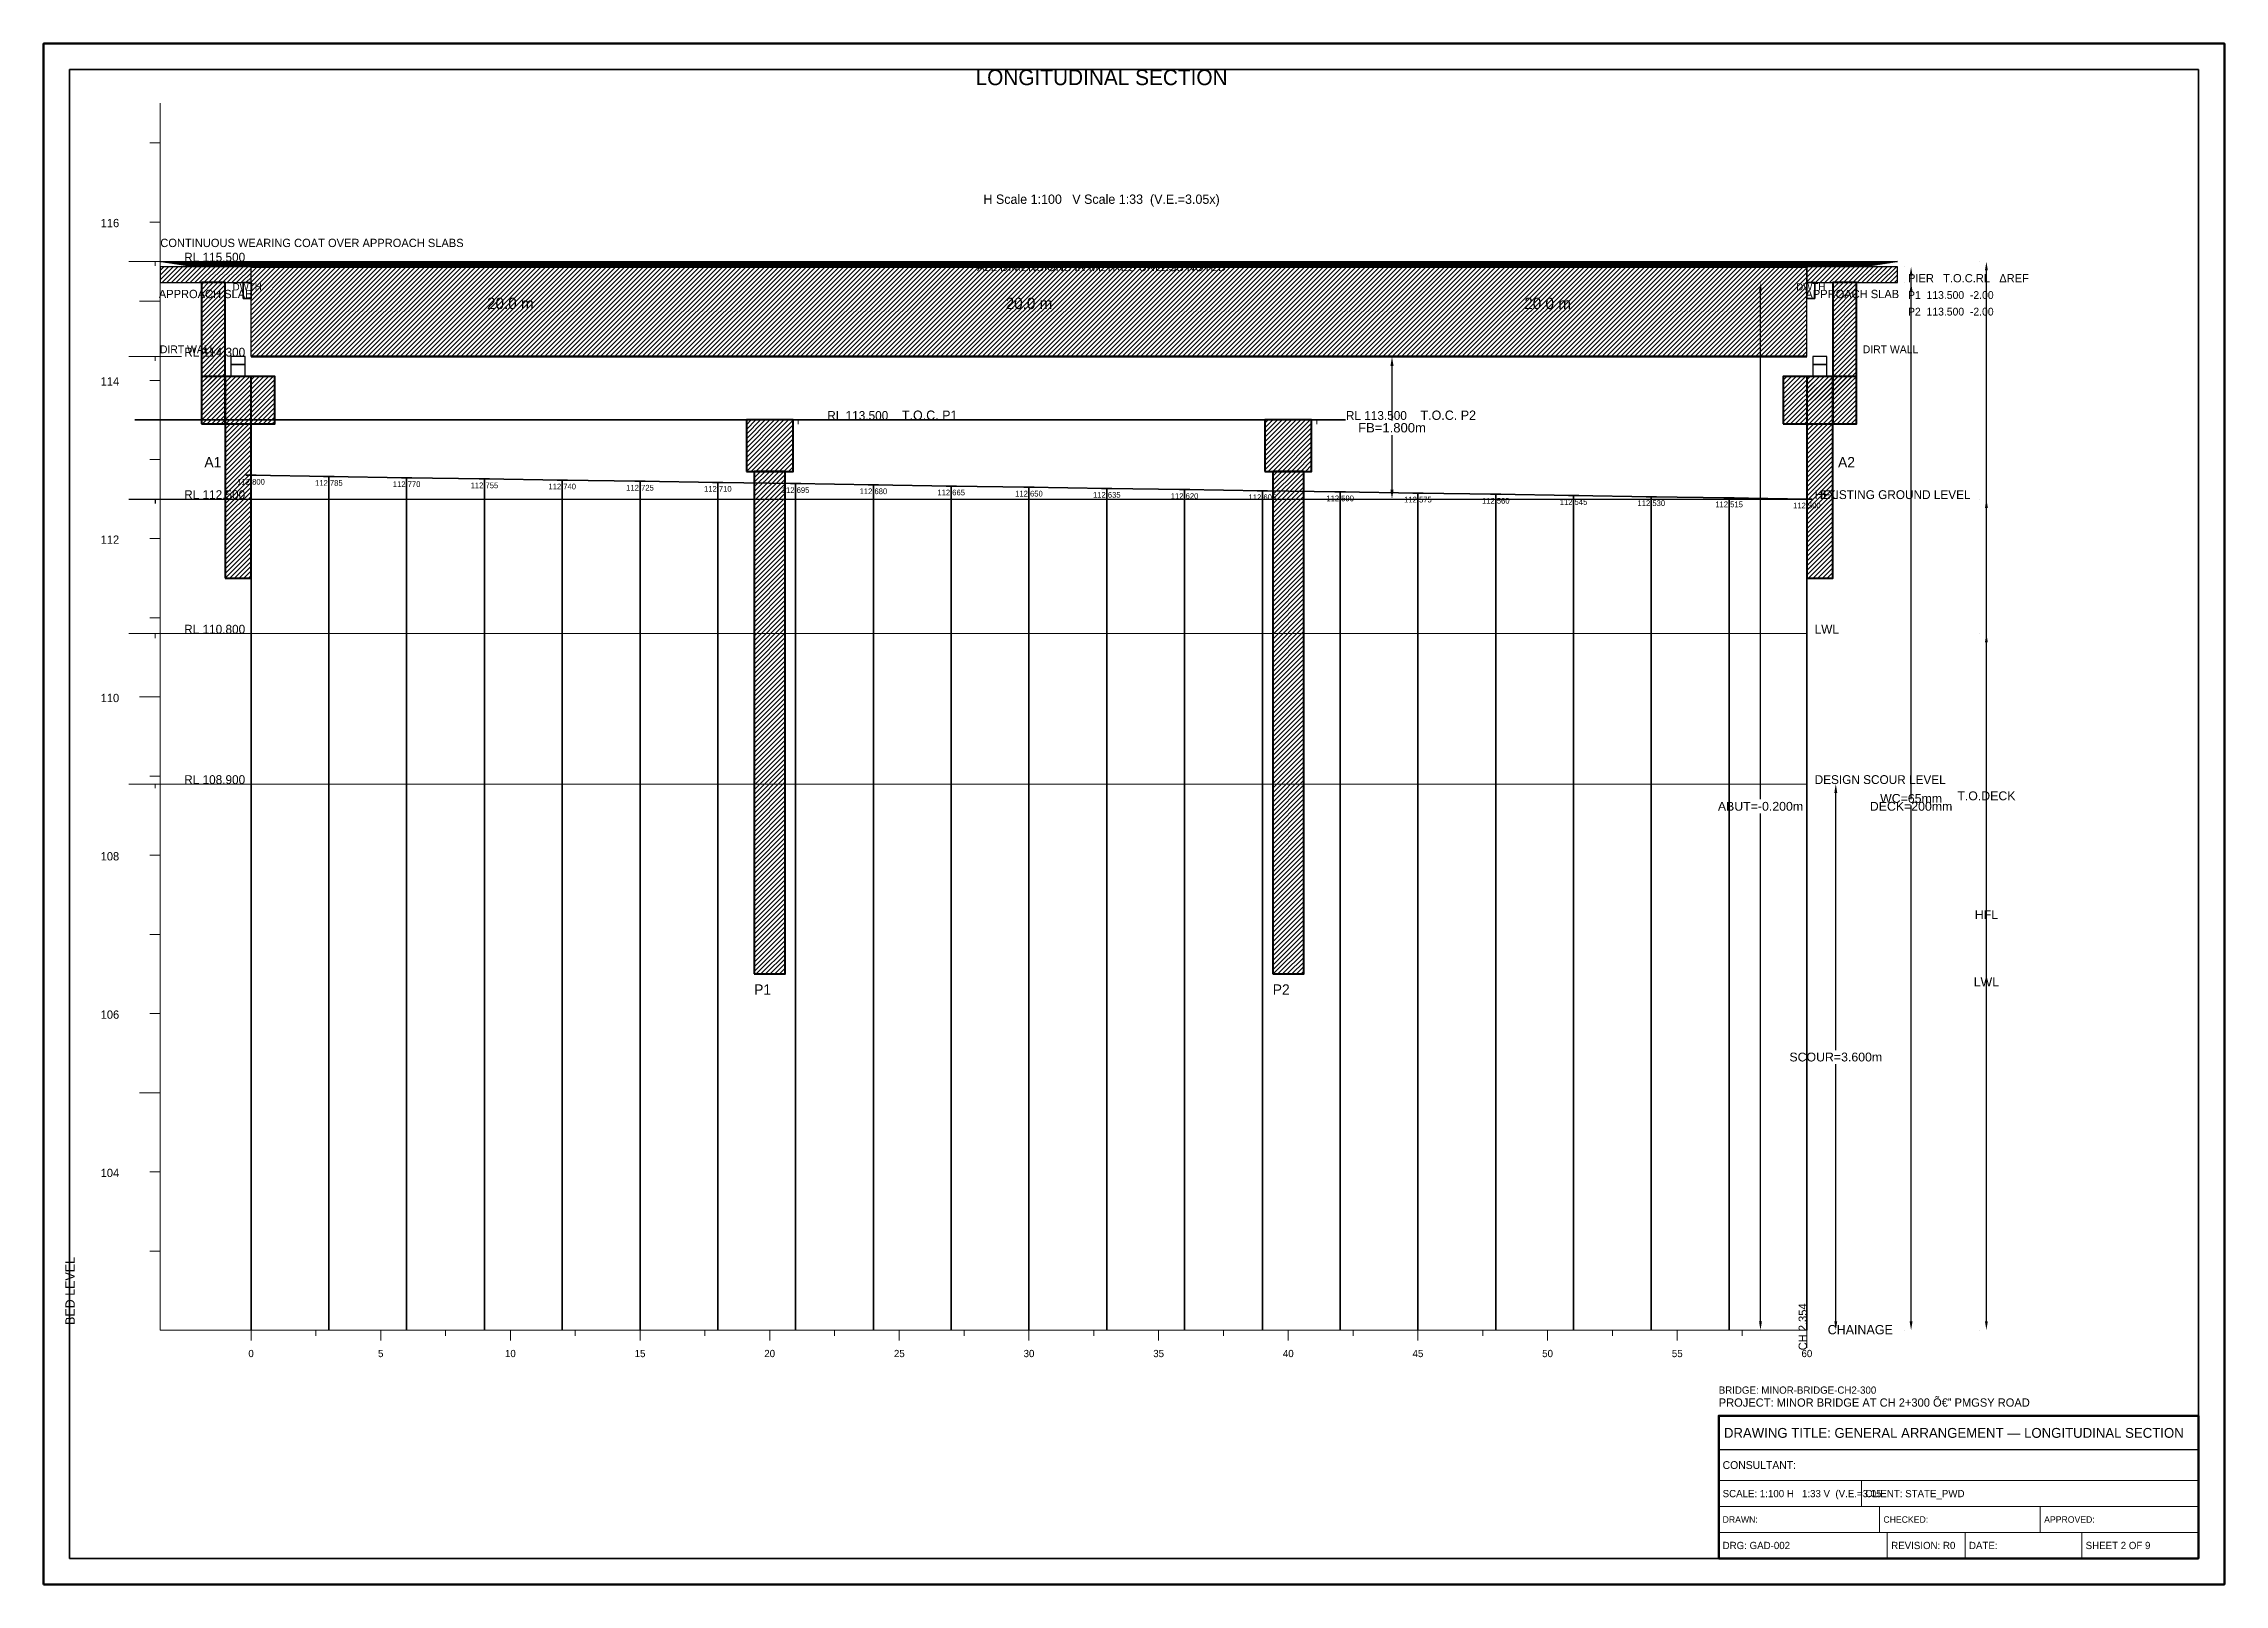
# Model space of a CAD drawing. Header units: metres. Extents: x 0 to 841, y 0 to 594.
import ezdxf
from ezdxf.enums import TextEntityAlignment as Align

# ---------------------------------------------------------------- set-up
doc = ezdxf.new("R2010")
doc.units = ezdxf.units.M
doc.linetypes.add('DASHED', pattern=[0.5, 0.375, -0.125])
doc.linetypes.add('DASHED2', pattern=[0.25, 0.1875, -0.0625])
for name, color, linetype, lineweight in [('ABUT-PROF', 4, 'Continuous', 50), ('BORDER-INNER', 7, 'Continuous', 35), ('BORDER-OUTER', 7, 'Continuous', 70), ('CIVIL-CHAINAGE', 7, 'Continuous', 18), ('CIVIL-GROUND', 3, 'Continuous', 35), ('CIVIL-HFL', 5, 'DASHED', 25), ('CIVIL-LWL', 4, 'DASHED', 18), ('CIVIL-ROAD', 7, 'Continuous', 25), ('CIVIL-SCOUR', 1, 'DASHED2', 18), ('DIM-CHAINAGE', 3, 'Continuous', 18), ('DIM-LEVEL', 3, 'Continuous', 18), ('DIM-LINEAR', 3, 'Continuous', 18), ('STRUC-HATCHING', 8, 'Continuous', 18), ('STRUC-SECTION', 2, 'Continuous', 35), ('SUB-ABUT', 3, 'Continuous', 35), ('SUB-BEARING', 5, 'Continuous', 25), ('SUB-DIRT-WALL', 3, 'Continuous', 35), ('SUB-PIER', 2, 'Continuous', 35), ('SUPER-DECK', 2, 'Continuous', 50), ('SUPER-WEARING', 8, 'Continuous', 25), ('TEXT-GENERAL', 7, 'Continuous', 18), ('TEXT-HEADER', 7, 'Continuous', 25), ('TEXT-LEVEL', 5, 'Continuous', 18), ('TEXT-SPEC', 7, 'Continuous', 13), ('TEXT-TITLE', 7, 'Continuous', 25), ('TITLEBLK-BOX', 7, 'Continuous', 50), ('TITLEBLK-TEXT', 7, 'Continuous', 18)]:
    doc.layers.add(name, color=color, linetype=linetype, lineweight=lineweight)
doc.styles.add('BRIDGE_STD', font='Arial.ttf')
doc.dimstyles.new('pmb100', dxfattribs={"dimtxt": 2.5, "dimasz": 0.9375, "dimexe": 2.5, "dimexo": 2.5, "dimtad": 0, "dimtih": 1, "dimdec": 0, "dimtxsty": 'BRIDGE_STD', "dimcen": 2.5, "dimazin": 3, "dimtfac": 1, "dimtmove": 0, "dimatfit": 3})

msp = doc.modelspace()

# ---------------------------------------------------------------- hatches: boundary and pattern name
at = {"layer": 'STRUC-HATCHING'}
h = msp.add_hatch(dxfattribs=at)
h.set_pattern_fill('ANSI31', scale=0.4)
h.paths.add_polyline_path([(45, 501.88), (80, 501.88), (80, 507.98), (45, 507.98)])
h = msp.add_hatch(dxfattribs=at)
h.set_pattern_fill('ANSI31', scale=0.4)
h.paths.add_polyline_path([(80, 473.35), (680, 473.35), (680, 507.98), (80, 507.98)])
h = msp.add_hatch(dxfattribs=at)
h.set_pattern_fill('ANSI31', scale=0.4)
h.paths.add_polyline_path([(680, 501.88), (715, 501.88), (715, 507.98), (680, 507.98)])
h = msp.add_hatch(dxfattribs=at)
h.set_pattern_fill('ANSI31', scale=0.4)
h.paths.add_polyline_path([(60.85, 447.41), (70, 447.41), (70, 501.88), (60.85, 501.88)])
h = msp.add_hatch(dxfattribs=at)
h.set_pattern_fill('ANSI31', scale=0.4)
h.paths.add_polyline_path([(690, 447.41), (699.15, 447.41), (699.15, 501.88), (690, 501.88)])
h = msp.add_hatch(dxfattribs=at)
h.set_pattern_fill('ANSI31', scale=0.4)
h.paths.add_polyline_path([(60.85, 447.41), (89.15, 447.41), (89.15, 465.72), (60.85, 465.72)])
h = msp.add_hatch(dxfattribs=at)
h.set_pattern_fill('ANSI31', scale=0.4)
h.paths.add_polyline_path([(70, 387.9), (80, 387.9), (80, 465.72), (70, 465.72)])
h = msp.add_hatch(dxfattribs=at)
h.set_pattern_fill('ANSI31', scale=0.4)
h.paths.add_polyline_path([(670.85, 447.41), (699.15, 447.41), (699.15, 465.72), (670.85, 465.72)])
h = msp.add_hatch(dxfattribs=at)
h.set_pattern_fill('ANSI31', scale=0.4)
h.paths.add_polyline_path([(680, 387.9), (690, 387.9), (690, 465.72), (680, 465.72)])
h = msp.add_hatch(dxfattribs=at)
h.set_pattern_fill('ANSI31', scale=0.4)
h.paths.add_polyline_path([(271, 429.1), (289, 429.1), (289, 448.94), (271, 448.94)])
h = msp.add_hatch(dxfattribs=at)
h.set_pattern_fill('ANSI31', scale=0.4)
h.paths.add_polyline_path([(471, 429.1), (489, 429.1), (489, 448.94), (471, 448.94)])
h = msp.add_hatch(dxfattribs=at)
h.set_pattern_fill('ANSI31', scale=0.4)
h.paths.add_polyline_path([(274, 235.32), (286, 235.32), (286, 429.1), (274, 429.1)])
h = msp.add_hatch(dxfattribs=at)
h.set_pattern_fill('ANSI31', scale=0.4)
h.paths.add_polyline_path([(474, 235.32), (486, 235.32), (486, 429.1), (474, 429.1)])
at = {"layer": 'SUPER-WEARING'}
h = msp.add_hatch(dxfattribs=at)
h.set_pattern_fill('SOLID')
h.paths.add_polyline_path([(45, 509.97), (715, 509.97), (702, 507.98), (58, 507.98)])

# ---------------------------------------------------------------- linework, layer by layer
at = {"layer": 'ABUT-PROF', "lineweight": 35}
for points in [[(77, 495.78), (80, 495.78), (80, 501.88), (77, 501.88), (77, 495.78)], [(680, 495.78), (683, 495.78), (683, 501.88), (680, 501.88), (680, 495.78)]]:
    msp.add_lwpolyline(points, dxfattribs=at)
at = {"layer": 'BORDER-INNER'}
msp.add_lwpolyline([(10, 10), (831, 10), (831, 584), (10, 584), (10, 10)], dxfattribs=at)
at = {"layer": 'BORDER-OUTER'}
msp.add_lwpolyline([(0, 0), (841, 0), (841, 594), (0, 594), (0, 0)], dxfattribs=at)
at = {"layer": 'CIVIL-CHAINAGE'}
for p, q in [((45, 98), (680, 98)), ((80, 98), (80, 94)), ((105, 98), (105, 95.8)), ((130, 98), (130, 94)), ((155, 98), (155, 95.8)), ((180, 98), (180, 94)), ((205, 98), (205, 95.8)), ((230, 98), (230, 94)), ((255, 98), (255, 95.8)), ((280, 98), (280, 94)), ((305, 98), (305, 95.8)), ((330, 98), (330, 94)), ((355, 98), (355, 95.8)), ((380, 98), (380, 94)), ((405, 98), (405, 95.8)), ((430, 98), (430, 94)), ((455, 98), (455, 95.8)), ((480, 98), (480, 94)), ((505, 98), (505, 95.8)), ((530, 98), (530, 94)), ((555, 98), (555, 95.8)), ((580, 98), (580, 94)), ((605, 98), (605, 95.8)), ((630, 98), (630, 94)), ((655, 98), (655, 95.8)), ((680, 98), (680, 94)), ((680, 96), (680, 91.2))]:
    msp.add_line(p, q, dxfattribs=at)
at = {"layer": 'CIVIL-GROUND', "color": 3}
for p, q in [((78, 427.57), (82, 427.57)), ((108, 427.12), (112, 427.12)), ((138, 426.66), (142, 426.66)), ((168, 426.2), (172, 426.2)), ((198, 425.74), (202, 425.74)), ((228, 425.29), (232, 425.29)), ((258, 424.83), (262, 424.83)), ((288, 424.37), (292, 424.37)), ((318, 423.91), (322, 423.91)), ((348, 423.45), (352, 423.45)), ((378, 423), (382, 423)), ((408, 422.54), (412, 422.54)), ((438, 422.08), (442, 422.08)), ((468, 421.62), (472, 421.62)), ((498, 421.17), (502, 421.17)), ((528, 420.71), (532, 420.71)), ((558, 420.25), (562, 420.25)), ((588, 419.79), (592, 419.79)), ((618, 419.33), (622, 419.33)), ((648, 418.88), (652, 418.88)), ((678, 418.42), (682, 418.42))]:
    msp.add_line(p, q, dxfattribs=at)
at = {"layer": 'CIVIL-GROUND', "color": 8, "linetype": 'DASHED2'}
for p, q in [((80, 427.57), (80, 98)), ((110, 427.12), (110, 98)), ((140, 426.66), (140, 98)), ((170, 426.2), (170, 98)), ((200, 425.74), (200, 98)), ((230, 425.29), (230, 98)), ((260, 424.83), (260, 98)), ((290, 424.37), (290, 98)), ((320, 423.91), (320, 98)), ((350, 423.45), (350, 98)), ((380, 423), (380, 98)), ((410, 422.54), (410, 98)), ((440, 422.08), (440, 98)), ((470, 421.62), (470, 98)), ((500, 421.17), (500, 98)), ((530, 420.71), (530, 98)), ((560, 420.25), (560, 98)), ((590, 419.79), (590, 98)), ((620, 419.33), (620, 98)), ((650, 418.88), (650, 98)), ((680, 418.42), (680, 98))]:
    msp.add_line(p, q, dxfattribs=at)
at = {"layer": 'CIVIL-GROUND', "color": 3}
msp.add_lwpolyline([(80, 427.57), (110, 427.12), (140, 426.66), (170, 426.2), (200, 425.74), (230, 425.29), (260, 424.83), (290, 424.37), (320, 423.91), (350, 423.45), (380, 423), (410, 422.54), (440, 422.08), (470, 421.62), (500, 421.17), (530, 420.71), (560, 420.25), (590, 419.79), (620, 419.33), (650, 418.88), (680, 418.42)], dxfattribs=at)
at = {"layer": 'CIVIL-HFL'}
for p, q in [((32.8, 418.42), (53.2, 418.42)), ((43, 418.42), (43, 416.72))]:
    msp.add_line(p, q, dxfattribs=at)
at = {"layer": 'CIVIL-HFL', "color": 5}
msp.add_line((45, 418.42), (680, 418.42), dxfattribs=at)
at = {"layer": 'CIVIL-LWL'}
for p, q in [((32.8, 366.54), (53.2, 366.54)), ((43, 366.54), (43, 364.84))]:
    msp.add_line(p, q, dxfattribs=at)
at = {"layer": 'CIVIL-LWL', "color": 4}
msp.add_line((45, 366.54), (680, 366.54), dxfattribs=at)
at = {"layer": 'CIVIL-ROAD', "lineweight": 25}
for points in [[(45, 501.88), (80, 501.88), (80, 507.98), (45, 507.98), (45, 501.88)], [(680, 501.88), (715, 501.88), (715, 507.98), (680, 507.98), (680, 501.88)]]:
    msp.add_lwpolyline(points, dxfattribs=at)
at = {"layer": 'CIVIL-SCOUR'}
for p, q in [((32.8, 308.56), (53.2, 308.56)), ((43, 308.56), (43, 306.86))]:
    msp.add_line(p, q, dxfattribs=at)
at = {"layer": 'CIVIL-SCOUR', "color": 1}
msp.add_line((45, 308.56), (680, 308.56), dxfattribs=at)
at = {"layer": 'DIM-LEVEL'}
for p, q in [((45, 98), (45, 571)), ((41, 555.74), (45, 555.74)), ((41, 525.23), (45, 525.23)), ((32.8, 509.97), (53.2, 509.97)), ((43, 509.97), (43, 508.27)), ((37, 494.71), (45, 494.71)), ((32.8, 473.35), (53.2, 473.35)), ((43, 473.35), (43, 471.65)), ((41, 464.19), (45, 464.19)), ((280.8, 448.94), (301.2, 448.94)), ((291, 448.94), (291, 447.24)), ((480.8, 448.94), (501.2, 448.94)), ((491, 448.94), (491, 447.24)), ((41, 433.68), (45, 433.68)), ((41, 403.16), (45, 403.16)), ((41, 372.65), (45, 372.65)), ((37, 342.13), (45, 342.13)), ((41, 311.61), (45, 311.61)), ((41, 281.1), (45, 281.1)), ((41, 250.58), (45, 250.58)), ((41, 220.06), (45, 220.06)), ((37, 189.55), (45, 189.55)), ((41, 159.03), (45, 159.03)), ((41, 128.52), (45, 128.52))]:
    msp.add_line(p, q, dxfattribs=at)
at = {"layer": 'STRUC-SECTION', "color": 8, "linetype": 'DASHED'}
for p in [(302, 448.94), (502, 448.94)]:
    msp.add_line(p, (35, 448.94), dxfattribs=at)
at = {"layer": 'SUB-ABUT', "lineweight": 40}
for points in [[(60.85, 447.41), (89.15, 447.41), (89.15, 465.72), (60.85, 465.72), (60.85, 447.41)], [(70, 387.9), (80, 387.9), (80, 465.72), (70, 465.72), (70, 387.9)], [(670.85, 447.41), (699.15, 447.41), (699.15, 465.72), (670.85, 465.72), (670.85, 447.41)], [(680, 387.9), (690, 387.9), (690, 465.72), (680, 465.72), (680, 387.9)]]:
    msp.add_lwpolyline(points, dxfattribs=at)
at = {"layer": 'SUB-ABUT', "lineweight": 30}
for points in [[(72.25, 465.72), (77.75, 465.72), (77.75, 470.3), (72.25, 470.3), (72.25, 465.72)], [(682.25, 465.72), (687.75, 465.72), (687.75, 470.3), (682.25, 470.3), (682.25, 465.72)]]:
    msp.add_lwpolyline(points, dxfattribs=at)
at = {"layer": 'SUB-BEARING', "lineweight": 30}
for points in [[(72.25, 470.3), (77.75, 470.3), (77.75, 473.35), (72.25, 473.35), (72.25, 470.3)], [(682.25, 470.3), (687.75, 470.3), (687.75, 473.35), (682.25, 473.35), (682.25, 470.3)]]:
    msp.add_lwpolyline(points, dxfattribs=at)
at = {"layer": 'SUB-DIRT-WALL', "lineweight": 40}
for points in [[(60.85, 447.41), (70, 447.41), (70, 501.88), (60.85, 501.88), (60.85, 447.41)], [(690, 447.41), (699.15, 447.41), (699.15, 501.88), (690, 501.88), (690, 447.41)]]:
    msp.add_lwpolyline(points, dxfattribs=at)
at = {"layer": 'SUB-PIER', "lineweight": 40}
for points in [[(271, 429.1), (289, 429.1), (289, 448.94), (271, 448.94), (271, 429.1)], [(471, 429.1), (489, 429.1), (489, 448.94), (471, 448.94), (471, 429.1)], [(274, 235.32), (286, 235.32), (286, 429.1), (274, 429.1), (274, 235.32)], [(474, 235.32), (486, 235.32), (486, 429.1), (474, 429.1), (474, 235.32)]]:
    msp.add_lwpolyline(points, dxfattribs=at)
at = {"layer": 'SUPER-DECK'}
for p, q in [((80, 507.98), (680, 507.98)), ((80, 473.35), (680, 473.35))]:
    msp.add_line(p, q, dxfattribs=at)
at = {"layer": 'SUPER-DECK', "lineweight": 25}
for p, q in [((80, 473.35), (80, 507.98)), ((680, 473.35), (680, 507.98))]:
    msp.add_line(p, q, dxfattribs=at)
at = {"layer": 'SUPER-WEARING', "lineweight": 25}
msp.add_lwpolyline([(45, 509.97), (715, 509.97), (702, 507.98), (58, 507.98), (45, 509.97)], dxfattribs=at)
at = {"layer": 'TITLEBLK-BOX', "lineweight": 50}
msp.add_lwpolyline([(646, 10), (831, 10), (831, 65), (646, 65), (646, 10)], dxfattribs=at)
at = {"layer": 'TITLEBLK-BOX', "lineweight": 30}
msp.add_lwpolyline([(646, 52), (831, 52), (831, 65), (646, 65), (646, 52)], dxfattribs=at)
at = {"layer": 'TITLEBLK-BOX', "lineweight": 18}
for points in [[(646, 40), (831, 40), (831, 52), (646, 52), (646, 40)], [(646, 30), (701, 30), (701, 40), (646, 40), (646, 30)], [(701, 30), (831, 30), (831, 40), (701, 40), (701, 30)], [(646, 20), (708, 20), (708, 30), (646, 30), (646, 20)], [(708, 20), (770, 20), (770, 30), (708, 30), (708, 20)], [(770, 20), (831, 20), (831, 30), (770, 30), (770, 20)], [(646, 10), (711, 10), (711, 20), (646, 20), (646, 10)], [(711, 10), (741, 10), (741, 20), (711, 20), (711, 10)], [(741, 10), (786, 10), (786, 20), (741, 20), (741, 10)], [(786, 10), (831, 10), (831, 20), (786, 20), (786, 10)]]:
    msp.add_lwpolyline(points, dxfattribs=at)

# ---------------------------------------------------------------- texts
at = {"layer": 'CIVIL-GROUND', "color": 3}
msp.add_text('EXISTING GROUND LEVEL', height=3.4, dxfattribs=at).set_placement((685, 418.42))
at = {"layer": 'CIVIL-HFL', "color": 5}
msp.add_text('HFL', height=3.4, dxfattribs=at).set_placement((683, 418.42))
at = {"layer": 'CIVIL-LWL', "color": 4}
msp.add_text('LWL', height=3.4, dxfattribs=at).set_placement((683, 366.54))
at = {"layer": 'CIVIL-SCOUR', "color": 1}
msp.add_text('DESIGN SCOUR LEVEL', height=3.4, dxfattribs=at).set_placement((683, 308.56))
at = {"layer": 'DIM-CHAINAGE'}
msp.add_text('CH 2.354', height=3.2, rotation=90, dxfattribs=at).set_placement((680, 90.24))
at = {"layer": 'TEXT-GENERAL'}
for p in [(180, 491.66), (380, 491.66), (580, 491.66)]:
    msp.add_text('20.0 m', height=4.4, dxfattribs=at).set_placement(p, align=Align.CENTER)
for s, p in [('A1', (62, 430.63)), ('A2', (692, 430.63)), ('P1', (274, 227.32)), ('P2', (474, 227.32))]:
    msp.add_text(s, height=4, dxfattribs=at).set_placement(p)
at = {"layer": 'TEXT-HEADER'}
msp.add_text('LONGITUDINAL SECTION', height=6, dxfattribs=at).set_placement((408, 578), align=Align.CENTER)
for s, height, p in [('PIER   T.O.C.RL   ΔREF', 3.2, (719, 501.97)), ('T.O.C. P1', 3.6, (331, 448.94)), ('T.O.C. P2', 3.6, (531, 448.94))]:
    msp.add_text(s, height=height, dxfattribs=at).set_placement(p)
at = {"layer": 'TEXT-LEVEL'}
for s, height, p in [('116', 3.2, (22, 523.23)), ('RL 115.500', 3.4, (54.22, 509.97)), ('RL 114.300', 3.4, (54.22, 473.35)), ('114', 3.2, (22, 462.19)), ('RL 113.500', 3.4, (302.22, 448.94)), ('RL 113.500', 3.4, (502.22, 448.94)), ('RL 112.500', 3.4, (54.22, 418.42)), ('112', 3.2, (22, 401.16)), ('RL 110.800', 3.4, (54.22, 366.54)), ('110', 3.2, (22, 340.13)), ('RL 108.900', 3.4, (54.22, 308.56)), ('108', 3.2, (22, 279.1)), ('106', 3.2, (22, 218.06)), ('104', 3.2, (22, 157.03)), ('CHAINAGE', 3.6, (688, 96.4))]:
    msp.add_text(s, height=height, dxfattribs=at).set_placement(p)
at = {"layer": 'TEXT-LEVEL', "color": 8}
for s, p in [('112.800', (80, 423.97)), ('112.785', (110, 423.52)), ('112.770', (140, 423.06)), ('112.755', (170, 422.6)), ('112.740', (200, 422.14)), ('112.725', (230, 421.69)), ('112.710', (260, 421.23)), ('112.695', (290, 420.77)), ('112.680', (320, 420.31)), ('112.665', (350, 419.85)), ('112.650', (380, 419.4)), ('112.635', (410, 418.94)), ('112.620', (440, 418.48)), ('112.605', (470, 418.02)), ('112.590', (500, 417.57)), ('112.575', (530, 417.11)), ('112.560', (560, 416.65)), ('112.545', (590, 416.19)), ('112.530', (620, 415.73)), ('112.515', (650, 415.28)), ('112.500', (680, 414.82))]:
    msp.add_text(s, height=2.2, dxfattribs=at).set_placement(p, align=Align.CENTER)
at = {"layer": 'TEXT-LEVEL'}
msp.add_text('BED LEVEL', height=3.6, rotation=90, dxfattribs=at).set_placement((12, 100))
for s, p in [('0', (80, 87.6)), ('5', (130, 87.6)), ('10', (180, 87.6)), ('15', (230, 87.6)), ('20', (280, 87.6)), ('25', (330, 87.6)), ('30', (380, 87.6)), ('35', (430, 87.6)), ('40', (480, 87.6)), ('45', (530, 87.6)), ('50', (580, 87.6)), ('55', (630, 87.6)), ('60', (680, 87.6))]:
    msp.add_text(s, height=2.8, dxfattribs=at).set_placement(p, align=Align.CENTER)
at = {"layer": 'TEXT-SPEC'}
for s, height, p in [('H Scale 1:100   V Scale 1:33  (V.E.=3.05x)', 3.6, (408, 532.23)), ('APPROACH SLAB', 3.2, (62.5, 495.88)), ('APPROACH SLAB', 3.2, (697.5, 495.88))]:
    msp.add_text(s, height=height, dxfattribs=at).set_placement(p, align=Align.CENTER)
at = {"layer": 'TEXT-SPEC', "color": 8}
for s, height, p in [('CONTINUOUS WEARING COAT OVER APPROACH SLABS', 3.2, (45, 515.57)), ('P1  113.500  -2.00', 3, (719, 495.57)), ('P2  113.500  -2.00', 3, (719, 489.17))]:
    msp.add_text(s, height=height, dxfattribs=at).set_placement(p)
msp.add_text('ALL DIMENSIONS IN METRES UNLESS NOTED', height=3.24, dxfattribs=at).set_placement((408, 506.29), align=Align.CENTER)
at = {"layer": 'TEXT-SPEC', "color": 4}
for p in [(78.5, 498.83), (681.5, 498.83)]:
    msp.add_text('DWTH', height=2.8, dxfattribs=at).set_placement(p, align=Align.CENTER)
at = {"layer": 'TEXT-SPEC'}
for p in [(44.85, 474.65), (701.55, 474.65)]:
    msp.add_text('DIRT WALL', height=3, dxfattribs=at).set_placement(p)
at = {"layer": 'TEXT-TITLE'}
for s, height, p in [('PROJECT: MINOR BRIDGE AT CH 2+300 â€” PMGSY ROAD', 3.2, (646, 68.5)), ('DRAWING TITLE: GENERAL ARRANGEMENT — LONGITUDINAL SECTION', 3.8, (648, 56.5))]:
    msp.add_text(s, height=height, dxfattribs=at).set_placement(p)
at = {"layer": 'TITLEBLK-TEXT'}
for s, height, p in [('BRIDGE: MINOR-BRIDGE-CH2-300', 2.8, (646, 73.5)), ('CONSULTANT: ', 3, (647.5, 44.5)), ('SCALE: 1:100 H   1:33 V  (V.E.=3.05', 2.8, (647.5, 33.6)), ('CLIENT: STATE_PWD', 2.8, (702.5, 33.6)), ('DRAWN: ', 2.5, (647.5, 23.75)), ('CHECKED: ', 2.5, (709.5, 23.75)), ('APPROVED: ', 2.5, (771.5, 23.75)), ('DRG: GAD-002', 2.8, (647.5, 13.6)), ('REVISION: R0', 2.8, (712.5, 13.6)), ('DATE: ', 2.8, (742.5, 13.6)), ('SHEET 2 OF 9', 2.8, (787.5, 13.6))]:
    msp.add_text(s, height=height, dxfattribs=at).set_placement(p)

# ---------------------------------------------------------------- dimensions: what is measured, and where the dimension line sits
at = {"layer": 'DIM-LINEAR'}
for base, p1, p2, text, override in [((720.18, 98), (720.18, 98), (720.18, 507.98), 'WC=65mm', {"dimtxt": 3.4, "dimasz": 3.4, "dimgap": 1.36, "dimclrt": 3}), ((749.22, 98), (749.22, 98), (749.22, 509.97), 'T.O.DECK', {"dimtxt": 3.4, "dimasz": 3.4, "dimgap": 1.36, "dimclrt": 3}), ((662.1, 98), (662.1, 98), (662.1, 501.88), 'ABUT=-0.200m', {"dimtxt": 3.4, "dimasz": 3.4, "dimgap": 1.36, "dimclrt": 3}), ((720.18, 98), (720.18, 98), (720.18, 501.88), 'DECK=200mm', {"dimtxt": 3.4, "dimasz": 3.4, "dimgap": 1.36, "dimclrt": 3}), ((520, 418.42), (500, 418.42), (500, 473.35), 'FB=1.800m', {"dimtxt": 3.6, "dimasz": 3.6, "dimgap": 1.44, "dimclrt": 3}), ((749.22, 98), (749.22, 98), (749.22, 418.42), 'HFL', {"dimtxt": 3.4, "dimasz": 3.4, "dimgap": 1.36, "dimclrt": 3}), ((749.22, 98), (749.22, 98), (749.22, 366.54), 'LWL', {"dimtxt": 3.4, "dimasz": 3.4, "dimgap": 1.36, "dimclrt": 3}), ((691.14, 98), (691.14, 98), (691.14, 308.56), 'SCOUR=3.600m', {"dimtxt": 3.4, "dimasz": 3.4, "dimgap": 1.36, "dimclrt": 3})]:
    msp.add_linear_dim(base=base, p1=p1, p2=p2, angle=90, text=text, dimstyle='pmb100', override=override, dxfattribs=at).render()

doc.saveas('drawing.dxf')
